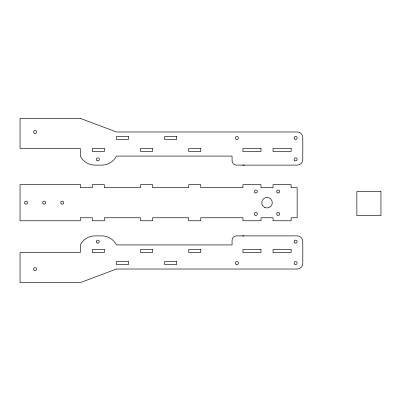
<?xml version="1.0" encoding="UTF-8"?>
<svg xmlns="http://www.w3.org/2000/svg" width="401" height="401" viewBox="0 0 401 401"><rect width="100%" height="100%" fill="white"/><g stroke="black" fill="none" stroke-linecap="round" stroke-linejoin="round"><path stroke-width="0.6" d="M242.655 235.893L244.114 235.893M244.114 165.107L242.655 165.107M116.43 269.021L80.285 282.625L20.05 282.625L20.05 252.51L80.285 252.51L80.285 244.926A16.416 16.416 0 0 1 95.348 235.893L101.373 235.893A16.416 16.416 0 0 1 116.43 244.926L232.064 244.926L232.064 240.41A4.516 4.516 0 0 1 236.58 235.893L297.141 235.893A5.659 5.659 0 0 1 302.8 241.552L302.8 263.367A5.659 5.659 0 0 1 297.141 269.021L116.43 269.021M80.285 118.375L20.05 118.375L20.05 148.49L80.285 148.49L80.285 156.074A16.416 16.416 0 0 0 95.348 165.107L101.373 165.107A16.416 16.416 0 0 0 116.43 156.074L232.064 156.074L232.064 160.59A4.516 4.516 0 0 0 236.58 165.107L297.141 165.107A5.659 5.659 0 0 0 302.8 159.448L302.8 137.633A5.659 5.659 0 0 0 297.141 131.979L116.43 131.979L80.285 118.375M128.475 136.445L116.43 136.445L116.43 139.458L128.475 139.458L128.475 136.445M176.666 136.445L164.621 136.445L164.621 139.458L176.666 139.458L176.666 136.445M104.38 148.49L92.335 148.49L92.335 151.503L104.38 151.503L104.38 148.49M152.57 148.49L140.525 148.49L140.525 151.503L152.57 151.503L152.57 148.49M200.761 148.49L188.716 148.49L188.716 151.503L200.761 151.503L200.761 148.49M261.001 148.49L242.931 148.49L242.931 151.503L261.001 151.503L261.001 148.49M291.121 148.49L273.046 148.49L273.046 151.503L291.121 151.503L291.121 148.49M80.285 184.63L20.05 184.63L20.05 220.776L80.285 220.776L80.285 217.763L92.335 217.763L92.335 220.776L104.38 220.776L104.38 217.763L140.525 217.763L140.525 220.776L152.57 220.776L152.57 217.763L188.716 217.763L188.716 220.776L200.761 220.776L200.761 217.763L242.931 217.763L242.931 220.776L261.001 220.776L261.001 217.763L273.046 217.763L273.046 220.776L291.121 220.776L291.121 217.763L297.141 217.763L297.141 187.643L291.121 187.643L291.121 184.63L273.046 184.63L273.046 187.643L261.001 187.643L261.001 184.63L242.931 184.63L242.931 187.643L200.761 187.643L200.761 184.63L188.716 184.63L188.716 187.643L152.57 187.643L152.57 184.63L140.525 184.63L140.525 187.643L104.38 187.643L104.38 184.63L92.335 184.63L92.335 187.643L80.285 187.643L80.285 184.63M380.95 191.518L356.855 191.518L356.855 215.613L380.95 215.613L380.95 191.518M104.38 249.497L92.335 249.497L92.335 252.51L104.38 252.51L104.38 249.497M152.57 249.497L140.525 249.497L140.525 252.51L152.57 252.51L152.57 249.497M200.761 249.497L188.716 249.497L188.716 252.51L200.761 252.51L200.761 249.497M261.001 249.497L242.931 249.497L242.931 252.51L261.001 252.51L261.001 249.497M291.121 249.497L273.046 249.497L273.046 252.51L291.121 252.51L291.121 249.497M128.475 261.542L116.43 261.542L116.43 264.555L128.475 264.555L128.475 261.542M176.666 261.542L164.621 261.542L164.621 264.555L176.666 264.555L176.666 261.542M255.091 192.826A1.504 1.504 0 0 0 257.352 191.523A1.504 1.504 0 0 0 255.091 190.219A1.504 1.504 0 0 0 255.091 192.826M277.141 214.951A1.504 1.504 0 0 0 279.662 214.274A1.504 1.504 0 0 0 277.818 212.43A1.504 1.504 0 0 0 277.141 214.951M264.389 207.267A5.273 5.273 0 0 0 272.294 202.705A5.273 5.273 0 0 0 264.389 198.139A5.273 5.273 0 0 0 264.389 207.267M277.141 192.59A1.504 1.504 0 0 0 279.662 191.914A1.504 1.504 0 0 0 277.818 190.069A1.504 1.504 0 0 0 277.141 192.59M255.091 215.192A1.504 1.504 0 0 0 257.352 213.883A1.504 1.504 0 0 0 255.091 212.58A1.504 1.504 0 0 0 255.091 215.192M43.393 203.964A1.504 1.504 0 0 0 45.649 202.66A1.504 1.504 0 0 0 43.393 201.357A1.504 1.504 0 0 0 43.393 203.964M61.463 203.964A1.504 1.504 0 0 0 63.724 202.66A1.504 1.504 0 0 0 61.463 201.357A1.504 1.504 0 0 0 61.463 203.964M25.323 203.964A1.504 1.504 0 0 0 27.579 202.66A1.504 1.504 0 0 0 25.323 201.357A1.504 1.504 0 0 0 25.323 203.964M34.356 133.232A1.504 1.504 0 0 0 36.616 131.924A1.504 1.504 0 0 0 34.356 130.621A1.504 1.504 0 0 0 34.356 133.232M294.575 139.002A1.504 1.504 0 0 0 297.091 138.325A1.504 1.504 0 0 0 295.246 136.48A1.504 1.504 0 0 0 294.575 139.002M97.062 160.671A1.504 1.504 0 0 0 99.318 159.367A1.504 1.504 0 0 0 97.062 158.064A1.504 1.504 0 0 0 97.062 160.671M236.154 139.252A1.504 1.504 0 0 0 238.41 137.949A1.504 1.504 0 0 0 236.154 136.646A1.504 1.504 0 0 0 236.154 139.252M294.575 160.435A1.504 1.504 0 0 0 297.091 159.758A1.504 1.504 0 0 0 295.246 157.914A1.504 1.504 0 0 0 294.575 160.435M34.045 270.139A1.504 1.504 0 0 0 36.566 269.462A1.504 1.504 0 0 0 34.722 267.617A1.504 1.504 0 0 0 34.045 270.139M294.885 264.369A1.504 1.504 0 0 0 297.141 263.066A1.504 1.504 0 0 0 294.885 261.758A1.504 1.504 0 0 0 294.885 264.369M294.885 242.936A1.504 1.504 0 0 0 297.141 241.633A1.504 1.504 0 0 0 294.885 240.329A1.504 1.504 0 0 0 294.885 242.936M97.062 242.936A1.504 1.504 0 0 0 99.318 241.633A1.504 1.504 0 0 0 97.062 240.329A1.504 1.504 0 0 0 97.062 242.936M236.154 264.354A1.504 1.504 0 0 0 238.41 263.051A1.504 1.504 0 0 0 236.154 261.748A1.504 1.504 0 0 0 236.154 264.354"/></g></svg>
